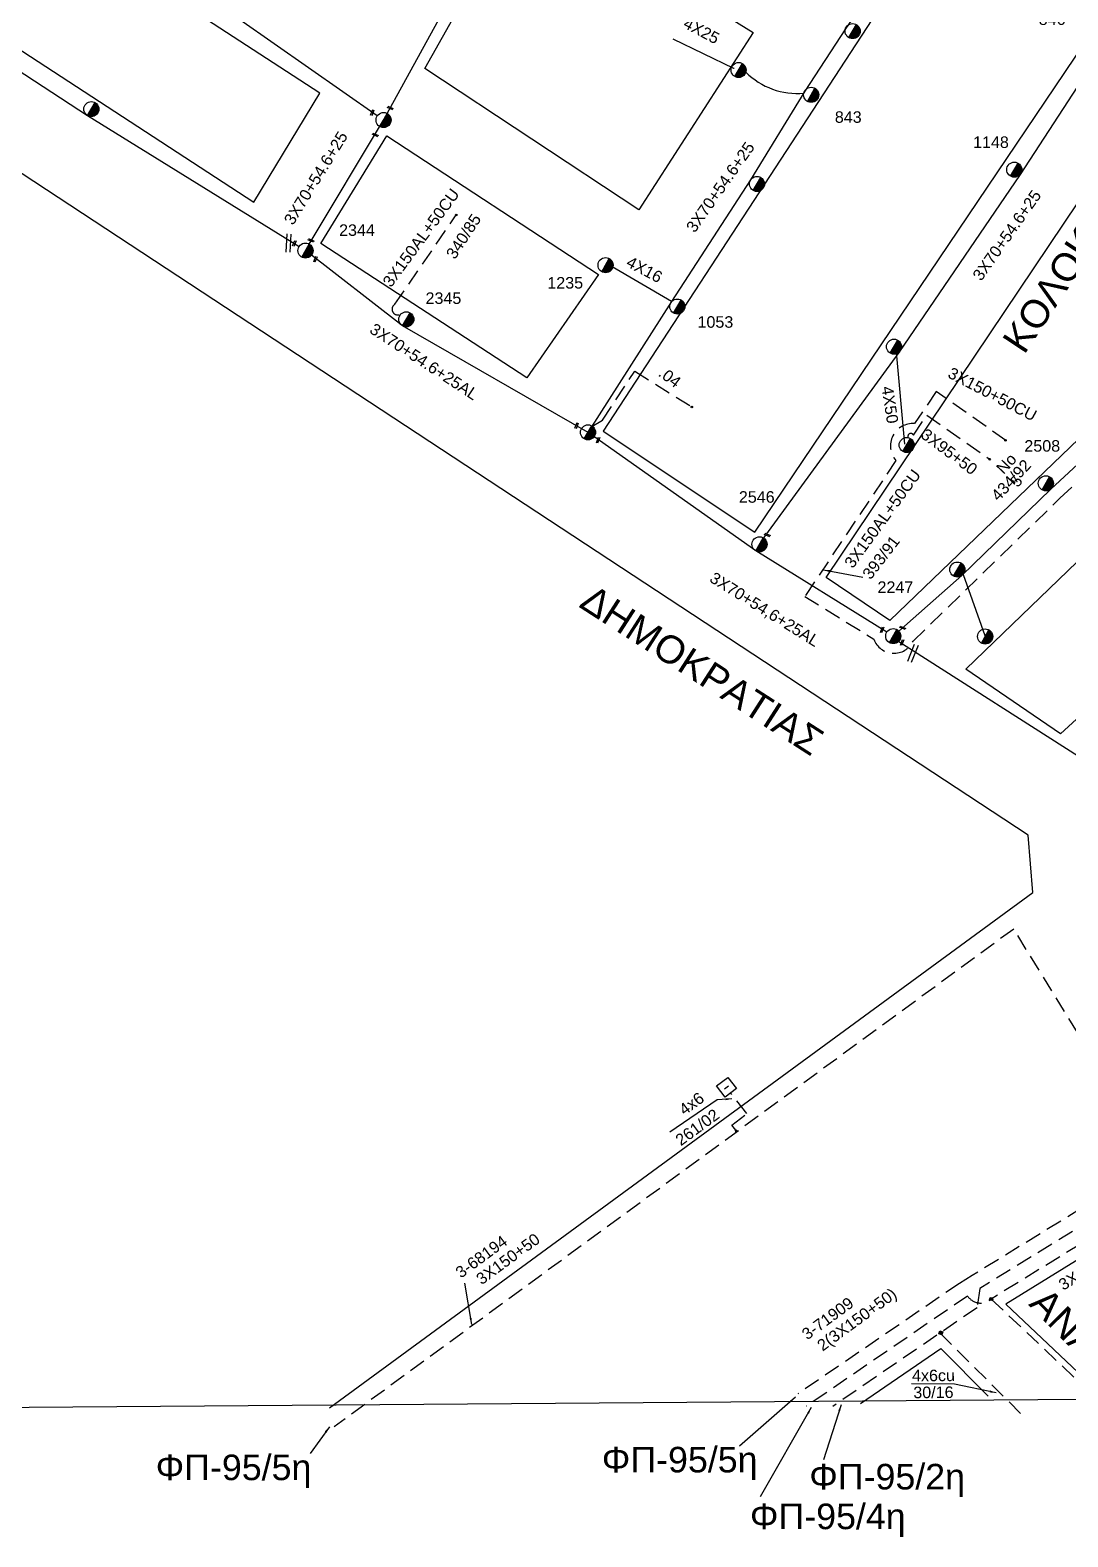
# Model space of a CAD drawing. Header units: millimetres. Extents: x 771 to 3391, y 686 to 1835.
# Drawn here: x 1326.2 to 1488.3, y 731.3 to 966.8 of the extents above; entities that cross this region are included whole.
import ezdxf

# ---------------------------------------------------------------- set-up
doc = ezdxf.new("R2010")
doc.units = ezdxf.units.MM
doc.linetypes.add('DASHED', pattern=[19.05, 12.7, -6.35])
for name, color, linetype in [('Pillar OTE', 7, 'Continuous'), ('Άγνωστα', 7, 'Continuous'), ('Γυμνά εναέρια ΧΤ (3Φ)   4x50CU', 7, 'Continuous'), ('Εναέρια παροχή ΧΤ 4x16', 7, 'SYN_LINE'), ('Εναέρια παροχή ΧΤ 4x25', 7, 'SYN_LINE'), ('Επιγραφές - Σχήματα', 7, 'Continuous'), ('Κάμερα', 7, 'Continuous'), ('Καλωδια ΧΤ  3X95+50', 7, 'Continuous'), ('Καλώδια ΧΤ   3x150+50CU', 7, 'DASHED'), ('Καλώδια ΧΤ   3x150AL+50CU', 7, 'DASHED'), ('Μηχανική τομή', 7, 'Continuous'), ('Στύλος ΦΜ', 7, 'Continuous'), ('Στύλος ΦΜ @ 1', 7, 'Continuous'), ('Συνδέσεις', 7, 'Continuous'), ('Συνεστραμμένα ΧΤ   3x70+54.6+25 AL', 7, 'SYN_LINE'), ('Τομή', 7, 'Continuous'), ('Υπόβαθρο ΔΕΗ', 7, 'Continuous'), ('Υπόγεια Καλώδια Δικτύου ΧΤ   .04', 7, 'DASHED'), ('Υπόγεια καλώδια Παροχών ΧΤ   4x50AL', 7, 'DASHED'), ('Υπόγεια καλώδια Παροχών ΧΤ   4x6', 7, 'DASHED')]:
    doc.layers.add(name, color=color, linetype=linetype)
doc.styles.add('arial', font='arial.ttf')
doc.styles.get("Standard").update_dxf_attribs({"font": 'arial.ttf'})
doc.linetypes.add('SYN_LINE', pattern='A,0.5,-0.0001,["/\\/\\/\\/",Standard,S=0.1,R=0,X=0,Y=-0.05],-0.25', length=0.7501)
doc.dimstyles.new('ISO-25', dxfattribs={"dimtxt": 2.5, "dimasz": 2.5, "dimexe": 1.25, "dimexo": 0.625, "dimtad": 1, "dimtxsty": 'Standard', "dimcen": 2.5, "dimadec": 0, "dimazin": 0, "dimtfac": 1, "dimtmove": 0, "dimatfit": 3, "dimfxl": 1, "dimarcsym": 0})

# ---------------------------------------------------------------- blocks, each defined once
blk = doc.blocks.new('ΥΠΑΡΧΩΝ ΤΣΙΜΕΝΤΕΝΙΟΣ ΣΤΥΛΟΣ')
at = {"layer": 'Στύλος ΦΜ'}
blk.add_hatch(color=7, dxfattribs=at).paths.add_polyline_path([(-1.29, -2.28, 0.574793), (2.62, 0, 0.268822), (1.3, 2.27)])
at = {"layer": 'Στύλος ΦΜ', "color": 7}
blk.add_line((-1.29, -2.28), (1.3, 2.27), dxfattribs=at)
blk.add_circle((0, 0), 2.62, dxfattribs=at)
at = {"layer": 'Στύλος ΦΜ', "flags": 4}
for tag, p in [('ΑΡΙΘΜΟΣ', (-4.68, 8.05)), ('ΤΥΠΟΣ', (-4.91, 3.03))]:
    blk.add_attdef(tag, p, '', height=4, dxfattribs=at)
blk = doc.blocks.new('ΜΗΧΑΝΙΚΗ ΤΟΜΗ')
at = {"layer": 'Μηχανική τομή', "ltscale": 40}
for p, q in [((-1.89, 0.78), (1.89, 0.78)), ((1.89, 0), (-1.89, 0))]:
    blk.add_line(p, q, dxfattribs=at)
blk = doc.blocks.new('ΤΟΜΗ')
at = {"layer": 'Τομή', "ltscale": 40}
for p, q in [((-5.68, 0), (5.68, 0)), ((5.68, -2.33), (-5.68, -2.33))]:
    blk.add_line(p, q, dxfattribs=at)
blk = doc.blocks.new('_ΣΥΝΔΕΣΗ')
at = {"layer": 'Συνδέσεις', "linetype": 'SYN_LINE', "ltscale": 40}
blk.add_hatch(color=256, dxfattribs=at).paths.add_polyline_path([(0.5, -0.01, 1), (-0.5, -0.01, 1)])
at = {"layer": 'Συνδέσεις'}
blk.add_circle((0, -0.01), 0.5, dxfattribs=at)
blk = doc.blocks.new('καμερα')
at = {"layer": 'Κάμερα', "ltscale": 40}
blk.add_lwpolyline([(0, 2.76), (2.76, 2.76), (2.76, 0), (0, 0)], close=True, dxfattribs=at)
blk.add_lwpolyline([(0.89, 1.38), (1.87, 1.38)], dxfattribs=at)
blk = doc.blocks.new('TSONTA XT1')
at = {"ltscale": 40}
h = blk.add_hatch(color=256, dxfattribs=at)
h.dxf.hatch_style = 1
h.paths.add_polyline_path([(595.96, 2487.66), (597.07, 2488.77), (595.96, 2489.87), (594.85, 2488.77)])
blk.add_lwpolyline([(594.85, 2488.77), (595.96, 2489.87), (597.07, 2488.77), (595.96, 2487.66)], close=True, dxfattribs=at)

msp = doc.modelspace()

# ---------------------------------------------------------------- hatches: boundary and pattern name
at = {"layer": 'Pillar OTE', "ltscale": 40}
h = msp.add_hatch(color=256, dxfattribs=at)
h.dxf.hatch_style = 1
h.paths.add_polyline_path([(1436.85866, 794.79319), (1436.23378, 795.14493), (1436.35128, 794.42283)])

# ---------------------------------------------------------------- linework, layer by layer
at = {"layer": 'Άγνωστα', "color": 85, "linetype": 'Continuous', "ltscale": 0.2}
msp.add_lwpolyline([(1471.97867, 881.73983), (1475.36298, 872.17096)], dxfattribs=at)
at = {"layer": 'Γυμνά εναέρια ΧΤ (3Φ)   4x50CU', "color": 2}
msp.add_lwpolyline([(1462.88956, 902.10278), (1461.49818, 917.03462)], dxfattribs=at)
at = {"layer": 'Εναέρια παροχή ΧΤ 4x16', "color": 6, "ltscale": 20}
msp.add_lwpolyline([(1426.40739, 924.35742), (1416.51832, 930.15092)], dxfattribs=at)
at = {"layer": 'Εναέρια παροχή ΧΤ 4x25', "color": 6, "ltscale": 8}
msp.add_lwpolyline([(1436.19016, 960.77189), (1436.15326, 960.78357), (1426.64491, 965.38158)], dxfattribs=at)
at = {"layer": 'Καλωδια ΧΤ  3X95+50', "color": 2, "linetype": 'DASHED', "ltscale": 0.2}
msp.add_lwpolyline([(1463.37125, 903.10932, -0.981177786), (1464.21446, 903.5061), (1466.31293, 906.63298), (1466.31293, 906.63298), (1466.31293, 906.63298), (1466.31293, 906.63298), (1476.04425, 899.79975)], format="xyb", dxfattribs=at)
at = {"layer": 'Καλώδια ΧΤ   3x150+50CU', "color": 30, "linetype": 'DASHED', "ltscale": 0.2}
for points in [[(1511.32487, 794.11294, 1.15539876), (1508.45528, 799.24878), (1499.83835, 793.94483), (1479.88947, 826.3083), (1373.6748, 748.51829)], [(1509.83567, 791.85019), (1511.12148, 792.64593, 0.785078966), (1509.94805, 794.65872), (1473.37166, 772.14499), (1471.38864, 770.92439), (1446.14355, 753.65912)]]:
    msp.add_lwpolyline(points, format="xyb", dxfattribs=at)
at = {"layer": 'Καλώδια ΧΤ   3x150+50CU', "color": 173, "linetype": 'DASHED', "ltscale": 0.2}
msp.add_lwpolyline([(1505.30474, 789.04619), (1474.60124, 770.14738), (1474.14477, 767.1257), (1451.59792, 751.70577)], dxfattribs=at)
at = {"layer": 'Καλώδια ΧΤ   3x150+50CU', "color": 85, "linetype": 'DASHED', "ltscale": 0.2}
msp.add_lwpolyline([(1506.53298, 787.06149), (1476.36076, 768.4897), (1494.31973, 751.57017)], dxfattribs=at)
msp.add_lwpolyline([(1476.36076, 768.4897, -0.457792602), (1472.66626, 768.95635), (1447.46772, 751.72292)], format="xyb", dxfattribs=at)
at = {"layer": 'Καλώδια ΧΤ   3x150+50CU', "linetype": 'DASHED', "ltscale": 0.2}
msp.add_lwpolyline([(1472.18609, 768.64306), (1472.18609, 768.64306)], dxfattribs=at)
at = {"layer": 'Καλώδια ΧΤ   3x150AL+50CU', "color": 27, "linetype": 'DASHED', "ltscale": 0.2}
msp.add_lwpolyline([(1478.66882, 902.64775), (1467.75287, 910.31281), (1464.38788, 905.29874, 0.672556372), (1461.48104, 899.52975), (1447.23156, 878.29696), (1458.02444, 871.60027, 0.661398457), (1464.1598, 871.28057), (1487.10145, 893.62078), (1512.63419, 917.22041), (1539.14199, 942.95834), (1553.82649, 957.22336), (1549.20631, 960.5655), (1555.14431, 968.77421)], format="xyb", dxfattribs=at)
at = {"layer": 'Καλώδια ΧΤ   3x150AL+50CU', "color": 85, "linetype": 'DASHED', "ltscale": 0.2}
msp.add_lwpolyline([(1384.20448, 922.51021, -1.114472354), (1383.17042, 923.94035), (1392.76283, 937.91388)], format="xyb", dxfattribs=at)
at = {"layer": 'Συνεστραμμένα ΧΤ   3x70+54.6+25 AL', "color": 27, "linetype": 'SYN_LINE', "ltscale": 20}
msp.add_lwpolyline([(1109.36485, 1102.79941), (1150.82443, 1074.99143), (1186.82331, 1050.5742), (1207.93378, 1037.03375), (1246.10663, 1011.35264), (1262.72965, 1000.48885), (1281.3162, 988.67739), (1304.49606, 973.51803), (1335.14079, 953.42707), (1368.18553, 932.95324)], dxfattribs=at)
at = {"layer": 'Συνεστραμμένα ΧΤ   3x70+54.6+25 AL', "color": 151, "linetype": 'SYN_LINE', "ltscale": 20}
for points in [[(1369.77226, 933.35482), (1381.39585, 952.73737), (1401.92819, 990.11903), (1413.25499, 1009.89025), (1424.83437, 1027.90499)], [(1380.41034, 953.38701), (1353.57946, 972.17547), (1323.85672, 990.67873), (1295.20565, 1008.09954)]]:
    msp.add_lwpolyline(points, dxfattribs=at)
at = {"layer": 'Συνεστραμμένα ΧΤ   3x70+54.6+25 AL', "color": 6, "ltscale": 20}
msp.add_lwpolyline([(1549.9987, 973.11517), (1536.35073, 979.90232), (1522.65667, 987.41172), (1507.90383, 995.40622), (1483.34872, 1010.47195), (1463.83595, 981.84628), (1453.57171, 966.96806), (1447.24341, 957.27455), (1438.75708, 943.37465), (1426.40739, 924.35742), (1413.51791, 904.22068)], dxfattribs=at)
at = {"layer": 'Συνεστραμμένα ΧΤ   3x70+54.6+25 AL', "color": 2, "linetype": 'SYN_LINE', "ltscale": 20}
msp.add_lwpolyline([(1508.16858, 995.26275), (1506.06287, 985.1053), (1493.57104, 963.66303), (1480.88794, 944.24738), (1461.95132, 916.43166), (1440.51614, 887.06756)], dxfattribs=at)
at = {"layer": 'Συνεστραμμένα ΧΤ   3x70+54.6+25 AL', "color": 85, "ltscale": 20}
for points in [[(1560.23679, 966.30453), (1537.08487, 943.81396), (1510.94271, 918.43105), (1485.66073, 895.0632), (1471.78814, 881.55429), (1461.93287, 872.86944)], [(1460.04734, 872.70989), (1439.57321, 885.41354), (1413.35111, 903.92808), (1384.36812, 920.57327), (1369.18897, 932.33164)]]:
    msp.add_lwpolyline(points, dxfattribs=at)
at = {"layer": 'Συνεστραμμένα ΧΤ   3x70+54.6+25 AL', "color": 151, "ltscale": 20}
msp.add_lwpolyline([(1461.79194, 871.36642), (1492.46797, 851.78077)], dxfattribs=at)
at = {"layer": 'Συνεστραμμένα ΧΤ   3x70+54.6+25 AL', "color": 6, "ltscale": 8}
msp.add_arc((1446.12792, 968.47835), 11.59757, 225.5416789, 274.6655986, dxfattribs=at)
at = {"layer": 'Υπόβαθρο ΔΕΗ'}
for points in [[(887.18759, 748.25165), (2875.29445, 763.38266), (2895.53155, 1762.67838)], [(1372.93378, 751.48167), (1482.86909, 831.99661), (1482.13151, 841.00179), (1111.49521, 1084.63438), (909.00244, 748.35764)], [(1361.11519, 939.88051), (1371.42158, 956.91588), (1253.34883, 1033.70743), (1247.97827, 1031.04617), (1248.98879, 1013.05245), (1361.11519, 939.88051)], [(1415.6999, 904.10543), (1439.44324, 888.31509), (1504.57117, 985.00007), (1477.91071, 999.3981), (1415.6999, 904.10543)], [(1387.82417, 960.78958), (1403.49755, 988.55218), (1439.17068, 966.44371), (1421.27427, 938.70631), (1387.82417, 960.78958)], [(1450.57222, 881.24648), (1515.56533, 978.091), (1549.11205, 959.68819), (1460.50642, 874.5415), (1450.57222, 881.24648)], [(1472.39621, 866.93691), (1560.79673, 952.12336), (1577.27315, 939.42125), (1487.19945, 856.84038), (1472.39621, 866.93691)], [(1371.59493, 933.43837), (1381.88715, 950.24782), (1414.99812, 928.59799), (1403.79842, 912.45332), (1371.59493, 933.43837)], [(1587.55016, 753.16465), (1616.92825, 786.37157), (1570.25218, 824.21065), (1478.63768, 767.69913), (1478.63768, 767.69913), (1478.63768, 767.69913), (1493.71979, 753.48995)], [(1433.52144, 799.64526), (1426.1501, 794.56334)], [(1455.95117, 752.18369), (1468.48038, 760.75249), (1475.90422, 753.28823)], [(1470.63108, 755.1681), (1463.92513, 755.21906)]]:
    msp.add_lwpolyline(points, dxfattribs=at)
at = {"layer": 'Υπόγεια Καλώδια Δικτύου ΧΤ   .04', "color": 6, "linetype": 'DASHED', "ltscale": 0.2}
msp.add_lwpolyline([(1413.93054, 904.8335), (1415.6038, 905.83152), (1420.65632, 913.49475), (1429.57782, 907.91026)], dxfattribs=at)
at = {"layer": 'Υπόγεια καλώδια Παροχών ΧΤ   4x6', "color": 30, "linetype": 'DASHED', "ltscale": 0.2}
msp.add_lwpolyline([(1436.63995, 794.63301), (1435.84305, 795.63739), (1438.19318, 797.50203), (1435.67182, 800.65646)], dxfattribs=at)
at = {"layer": 'Υπόγεια καλώδια Παροχών ΧΤ   4x6', "color": 173, "linetype": 'DASHED', "ltscale": 0.2}
msp.add_lwpolyline([(1468.37346, 763.17867), (1481.52802, 750.03979)], dxfattribs=at)

# ---------------------------------------------------------------- block references
at = {"layer": 'Κάμερα', "xscale": 0.8000000000001819, "yscale": 0.8000000000001819, "zscale": 0.8000000000001819, "rotation": 37.33048131411972}
msp.add_blockref('καμερα', (1434.77285, 800.03897), dxfattribs=at)
at = {"layer": 'Μηχανική τομή', "xscale": 0.249999999999919, "yscale": 0.249999999999919, "zscale": 0.249999999999919}
for p, rotation in [((1379.70806, 953.84861), 68.45138536945211), ((1382.40714, 954.53726), 336.8864378045459), ((1380.0682, 950.31939), 336.8864378045459), ((1367.53682, 933.42743), 68.45138536945211), ((1370.01388, 933.8386), 336.8864378045459), ((1370.83351, 930.94615), 68.45138536945211), ((1411.64602, 904.93471), 68.45138536945211), ((1415.00577, 902.66745), 68.45138536945211), ((1441.3373, 887.80805), 336.8864378045459), ((1462.48703, 873.28548), 336.8864378045459), ((1459.39136, 873.03689), 68.45138536945211), ((1462.51648, 871.0416), 68.45138536945211)]:
    msp.add_blockref('ΜΗΧΑΝΙΚΗ ΤΟΜΗ', p, dxfattribs=dict(at, rotation=rotation))
at = {"layer": 'Στύλος ΦΜ @ 1', "ltscale": 40, "xscale": 0.4499999999998181, "yscale": 0.4499999999998181, "zscale": 0.4499999999998181}
for p in [(1454.70277, 966.63965), (1436.88155, 960.55371), (1335.72183, 954.45154), (1381.39358, 952.73866), (1439.75556, 942.75002), (1461.17491, 917.31728), (1413.34884, 903.92937), (1463.15464, 901.95164), (1471.06698, 882.48546), (1475.4134, 872.02841)]:
    msp.add_blockref('ΥΠΑΡΧΩΝ ΤΣΙΜΕΝΤΕΝΙΟΣ ΣΤΥΛΟΣ', p, dxfattribs=at)
at = {"layer": 'Στύλος ΦΜ @ 1', "ltscale": 40}
ref = msp.add_blockref('ΥΠΑΡΧΩΝ ΤΣΙΜΕΝΤΕΝΙΟΣ ΣΤΥΛΟΣ', (1492.6483, 964.39494), dxfattribs=dict(at, xscale=0.4499999999998181, yscale=0.4499999999998181, zscale=0.4499999999998181))
ref.add_attrib('ΤΥΠΟΣ', '846', (1483.78944, 967.60254), dxfattribs={"layer": 'Στύλος ΦΜ', "height": 1.8, "flags": 4})
ref = msp.add_blockref('ΥΠΑΡΧΩΝ ΤΣΙΜΕΝΤΕΝΙΟΣ ΣΤΥΛΟΣ', (1448.22565, 956.68564), dxfattribs=dict(at, xscale=0.4499999999998181, yscale=0.4499999999998181, zscale=0.4499999999998181))
ref.add_attrib('ΤΥΠΟΣ', '843', (1451.92418, 952.30179), dxfattribs={"layer": 'Στύλος ΦΜ', "height": 1.8, "flags": 4})
ref = msp.add_blockref('ΥΠΑΡΧΩΝ ΤΣΙΜΕΝΤΕΝΙΟΣ ΣΤΥΛΟΣ', (1479.96985, 944.98511), dxfattribs=dict(at, xscale=0.4499999999998181, yscale=0.4499999999998181, zscale=0.4499999999998181))
ref.add_attrib('ΤΥΠΟΣ', '1148', (1473.52561, 948.37276), dxfattribs={"layer": 'Στύλος ΦΜ', "height": 1.8, "flags": 4})
ref = msp.add_blockref('ΥΠΑΡΧΩΝ ΤΣΙΜΕΝΤΕΝΙΟΣ ΣΤΥΛΟΣ', (1369.1867, 932.33293), dxfattribs=dict(at, xscale=0.4499999999998181, yscale=0.4499999999998181, zscale=0.4499999999998181))
ref.add_attrib('ΤΥΠΟΣ', '2344', (1374.44064, 934.63461), dxfattribs={"layer": 'Στύλος ΦΜ', "height": 1.8, "flags": 4})
ref = msp.add_blockref('ΥΠΑΡΧΩΝ ΤΣΙΜΕΝΤΕΝΙΟΣ ΣΤΥΛΟΣ', (1416.08916, 930.05865), dxfattribs=dict(at, xscale=0.4499999999998181, yscale=0.4499999999998181, zscale=0.4499999999998181))
ref.add_attrib('ΤΥΠΟΣ', '1235', (1406.98796, 926.40003), dxfattribs={"layer": 'Στύλος ΦΜ', "height": 1.8, "flags": 4})
ref = msp.add_blockref('ΥΠΑΡΧΩΝ ΤΣΙΜΕΝΤΕΝΙΟΣ ΣΤΥΛΟΣ', (1384.94915, 921.59774), dxfattribs=dict(at, xscale=0.4499999999998181, yscale=0.4499999999998181, zscale=0.4499999999998181))
ref.add_attrib('ΤΥΠΟΣ', '2345', (1387.95403, 924.00046), dxfattribs={"layer": 'Στύλος ΦΜ', "height": 1.8, "flags": 4})
ref = msp.add_blockref('ΥΠΑΡΧΩΝ ΤΣΙΜΕΝΤΕΝΙΟΣ ΣΤΥΛΟΣ', (1427.29957, 923.58854), dxfattribs=dict(at, xscale=0.4499999999998181, yscale=0.4499999999998181, zscale=0.4499999999998181))
ref.add_attrib('ΤΥΠΟΣ', '1053', (1430.45993, 920.27992), dxfattribs={"layer": 'Στύλος ΦΜ', "height": 1.8, "flags": 4})
ref = msp.add_blockref('ΥΠΑΡΧΩΝ ΤΣΙΜΕΝΤΕΝΙΟΣ ΣΤΥΛΟΣ', (1484.90775, 895.96883), dxfattribs=dict(at, xscale=0.4499999999998181, yscale=0.4499999999998181, zscale=0.4499999999998181))
ref.add_attrib('ΤΥΠΟΣ', '2508', (1481.54328, 900.91485), dxfattribs={"layer": 'Στύλος ΦΜ', "height": 1.8, "flags": 4})
ref = msp.add_blockref('ΥΠΑΡΧΩΝ ΤΣΙΜΕΝΤΕΝΙΟΣ ΣΤΥΛΟΣ', (1440.15424, 886.43801), dxfattribs=dict(at, xscale=0.4499999999998181, yscale=0.4499999999998181, zscale=0.4499999999998181))
ref.add_attrib('ΤΥΠΟΣ', '2546', (1436.92216, 892.93474), dxfattribs={"layer": 'Στύλος ΦΜ', "height": 1.8, "flags": 4})
ref = msp.add_blockref('ΥΠΑΡΧΩΝ ΤΣΙΜΕΝΤΕΝΙΟΣ ΣΤΥΛΟΣ', (1461.04925, 872.09076), dxfattribs=dict(at, xscale=0.4499999999998181, yscale=0.4499999999998181, zscale=0.4499999999998181))
ref.add_attrib('ΤΥΠΟΣ', '2247', (1458.59039, 878.83813), dxfattribs={"layer": 'Στύλος ΦΜ', "height": 1.8, "flags": 4})
at = {"layer": 'Συνδέσεις'}
for p, xscale, yscale, zscale in [((1392.76365, 937.91508), 0.25, 0.25, 0.25), ((1429.57782, 907.91026), 0.25, 0.25, 0.25), ((1478.59806, 902.69744), 0.25, 0.25, 0.25), ((1476.13662, 899.73489), 0.25, 0.25, 0.25), ((1476.36076, 768.4897), 0.4777242751394019, 0.4777242751394019, 0.4777242751394019)]:
    msp.add_blockref('_ΣΥΝΔΕΣΗ', p, dxfattribs=dict(at, xscale=xscale, yscale=yscale, zscale=zscale))
at = {"layer": 'Συνδέσεις', "xscale": 0.3075184835441075, "yscale": 0.3075184835441075, "zscale": 0.3075184835441075, "rotation": 28.38216854496325}
msp.add_blockref('TSONTA XT1', (1671.04908, 2.74587), dxfattribs=at)
at = {"layer": 'Τομή'}
for p, xscale, yscale, zscale, rotation in [((1366.82532, 933.48099), 0.2500000000000557, 0.2500000000000557, 0.2500000000000557, 266.3054486218056), ((1464.3964, 869.29888), 0.2499999999998873, 0.2499999999998873, 0.2499999999998873, 248.1909067709115)]:
    msp.add_blockref('ΤΟΜΗ', p, dxfattribs=dict(at, xscale=xscale, yscale=yscale, zscale=zscale, rotation=rotation))

# ---------------------------------------------------------------- texts
at = {"ltscale": 40, "char_height": 4, "attachment_point": 1, "style": 'arial'}
for s, insert, width, rotation in [('{\\H1.083x;KOΛOKOTPΩNH}', (1477.89803, 918.3435), 64.8866414, 56.565185), ('{\\H1.083x;ΔHMOKPATIAΣ}', (1414.11022, 880.37666), 99.6177602, 327.2209252), ('{\\H1.083x;ΑΝΑΣΤΑΣΕΩΣ}', (1485.18164, 770.62669), 64.8866414, 314.4853265)]:
    msp.add_mtext(s, dxfattribs=dict(at, insert=insert, width=width, rotation=rotation))
at = {"layer": 'Άγνωστα', "color": 7, "char_height": 1.8, "attachment_point": 1}
for s, insert, rotation in [('3X70+54.6+25', (1365.70468, 937.1238), 58.3673681), ('3X70+54.6+25', (1428.54201, 936.03435), 54.8872713), ('3X70+54.6+25', (1473.32838, 928.50509), 54.8872713), ('340/85', (1391.03699, 931.83669), 56.8704294), ('3X150+50CU', (1470.24777, 914.19924), 332.462814), ('4X50', (1460.99053, 911.27865), 278.749487), ('3X95+50', (1466.28908, 904.66577), 323.2593752), ('434/92', (1476.17111, 894.29016), 46.7210809), ('393/91', (1456.08264, 881.89752), 52.4284682), ('4x6', (1427.35506, 798.55391), 36.2061477), ('261/02', (1426.79329, 793.79805), 36.2061477), ('3-68194', (1392.42356, 773.11299), 36.2061477), ('3X150+50', (1395.65295, 772.08617), 36.2061477), ('3X150+50', (1486.67233, 771.30021), 31.3920035), ('2(3X150+50)', (1448.94413, 761.70606), 36.2061477), ('3-71909', (1446.54326, 763.46547), 36.2061477)]:
    msp.add_mtext_dynamic_manual_height_columns(s, width=1.8, gutter_width=12.5, heights=[0.04535], dxfattribs=dict(at, insert=insert, rotation=rotation))
at = {"layer": 'Άγνωστα', "color": 7}
note = msp.add_mtext_dynamic_manual_height_columns('No ', width=1.8, gutter_width=1.63174, heights=[0.04535, 0], dxfattribs=dict(at, insert=(1474.62077, 896.00272), char_height=1.8, attachment_point=1, rotation=46.7210809))
for column, words in zip(note.columns.linked_columns, ['5']):
    column.text = words
at = {"layer": 'Εναέρια παροχή ΧΤ 4x16', "color": 7, "insert": (1420.00277, 931.55541), "char_height": 1.8, "attachment_point": 1, "rotation": 332.0897021}
msp.add_mtext_dynamic_manual_height_columns('4X16', width=1.8, gutter_width=12.5, heights=[0.04535], dxfattribs=at)
at = {"layer": 'Εναέρια παροχή ΧΤ 4x25', "color": 7, "insert": (1428.92248, 968.87559), "char_height": 1.8, "attachment_point": 1, "rotation": 332.0897021}
msp.add_mtext_dynamic_manual_height_columns('4X25', width=1.8, gutter_width=12.5, heights=[0.04535], dxfattribs=at)
at = {"layer": 'Επιγραφές - Σχήματα', "ltscale": 0.2, "char_height": 4, "width": 19.6718533, "attachment_point": 1}
for s, insert in [('ΦΠ-95/5η', (1345.77597, 744.18626)), ('ΦΠ-95/5η', (1415.50273, 745.39177)), ('ΦΠ-95/2η', (1447.93042, 742.73163)), ('ΦΠ-95/4η', (1438.65443, 736.52634))]:
    msp.add_mtext(s, dxfattribs=dict(at, insert=insert))
at = {"layer": 'Καλώδια ΧΤ   3x150AL+50CU', "color": 7, "char_height": 1.8, "attachment_point": 1}
for insert, rotation in [((1381.11648, 927.53509), 53.6816273), ((1453.27164, 883.60701), 53.8918887)]:
    msp.add_mtext_dynamic_manual_height_columns('3X150AL+50CU', width=1.8, gutter_width=12.5, heights=[0.04535], dxfattribs=dict(at, insert=insert, rotation=rotation))
at = {"layer": 'Συνεστραμμένα ΧΤ   3x70+54.6+25 AL', "color": 7, "char_height": 1.8, "attachment_point": 1}
for s, insert, rotation in [('3X70+54.6+25AL', (1380.04575, 921.1061), 326.7495009), ('3X70+54,6+25AL', (1433.14919, 882.22191), 328.042606)]:
    msp.add_mtext_dynamic_manual_height_columns(s, width=1.8, gutter_width=12.5, heights=[0.04535], dxfattribs=dict(at, insert=insert, rotation=rotation))
at = {"layer": 'Υπόγεια Καλώδια Δικτύου ΧΤ   .04', "color": 7, "insert": (1425.27831, 914.3105), "char_height": 1.8, "attachment_point": 1, "rotation": 323.2593752}
msp.add_mtext_dynamic_manual_height_columns('.04', width=1.8, gutter_width=12.5, heights=[0.04535], dxfattribs=at)
at = {"layer": 'Υπόγεια καλώδια Παροχών ΧΤ   4x50AL', "color": 7, "ltscale": 0.2, "char_height": 1.8, "attachment_point": 1, "rotation": 0.432}
for s, insert in [('4x6cu', (1463.97984, 757.4219)), ('30/16', (1464.18059, 754.78684))]:
    msp.add_mtext_dynamic_manual_height_columns(s, width=1.8, gutter_width=12.5, heights=[0.11759], dxfattribs=dict(at, insert=insert))

# ---------------------------------------------------------------- leaders
at = {"layer": 'Επιγραφές - Σχήματα', "ltscale": 40}
for points in [[(1450.1336, 882.43032), (1456.28701, 881.29091)], [(1435.84002, 799.77018), (1433.52144, 799.64526)], [(1395.16349, 764.52967), (1394.08717, 770.95403)], [(1477.11863, 753.85185), (1470.63108, 755.1681)], [(1445.79464, 753.17068), (1437.0069, 745.515)], [(1448.24511, 751.52339), (1440.23963, 737.58731)], [(1452.89826, 751.96206), (1450.17661, 743.38636)], [(1372.94863, 748.51924), (1369.90265, 744.33024)]]:
    msp.add_leader(points, dimstyle='ISO-25', override={"dimasz": 1, "dimtad": 0}, dxfattribs=at)

doc.saveas('drawing.dxf')
